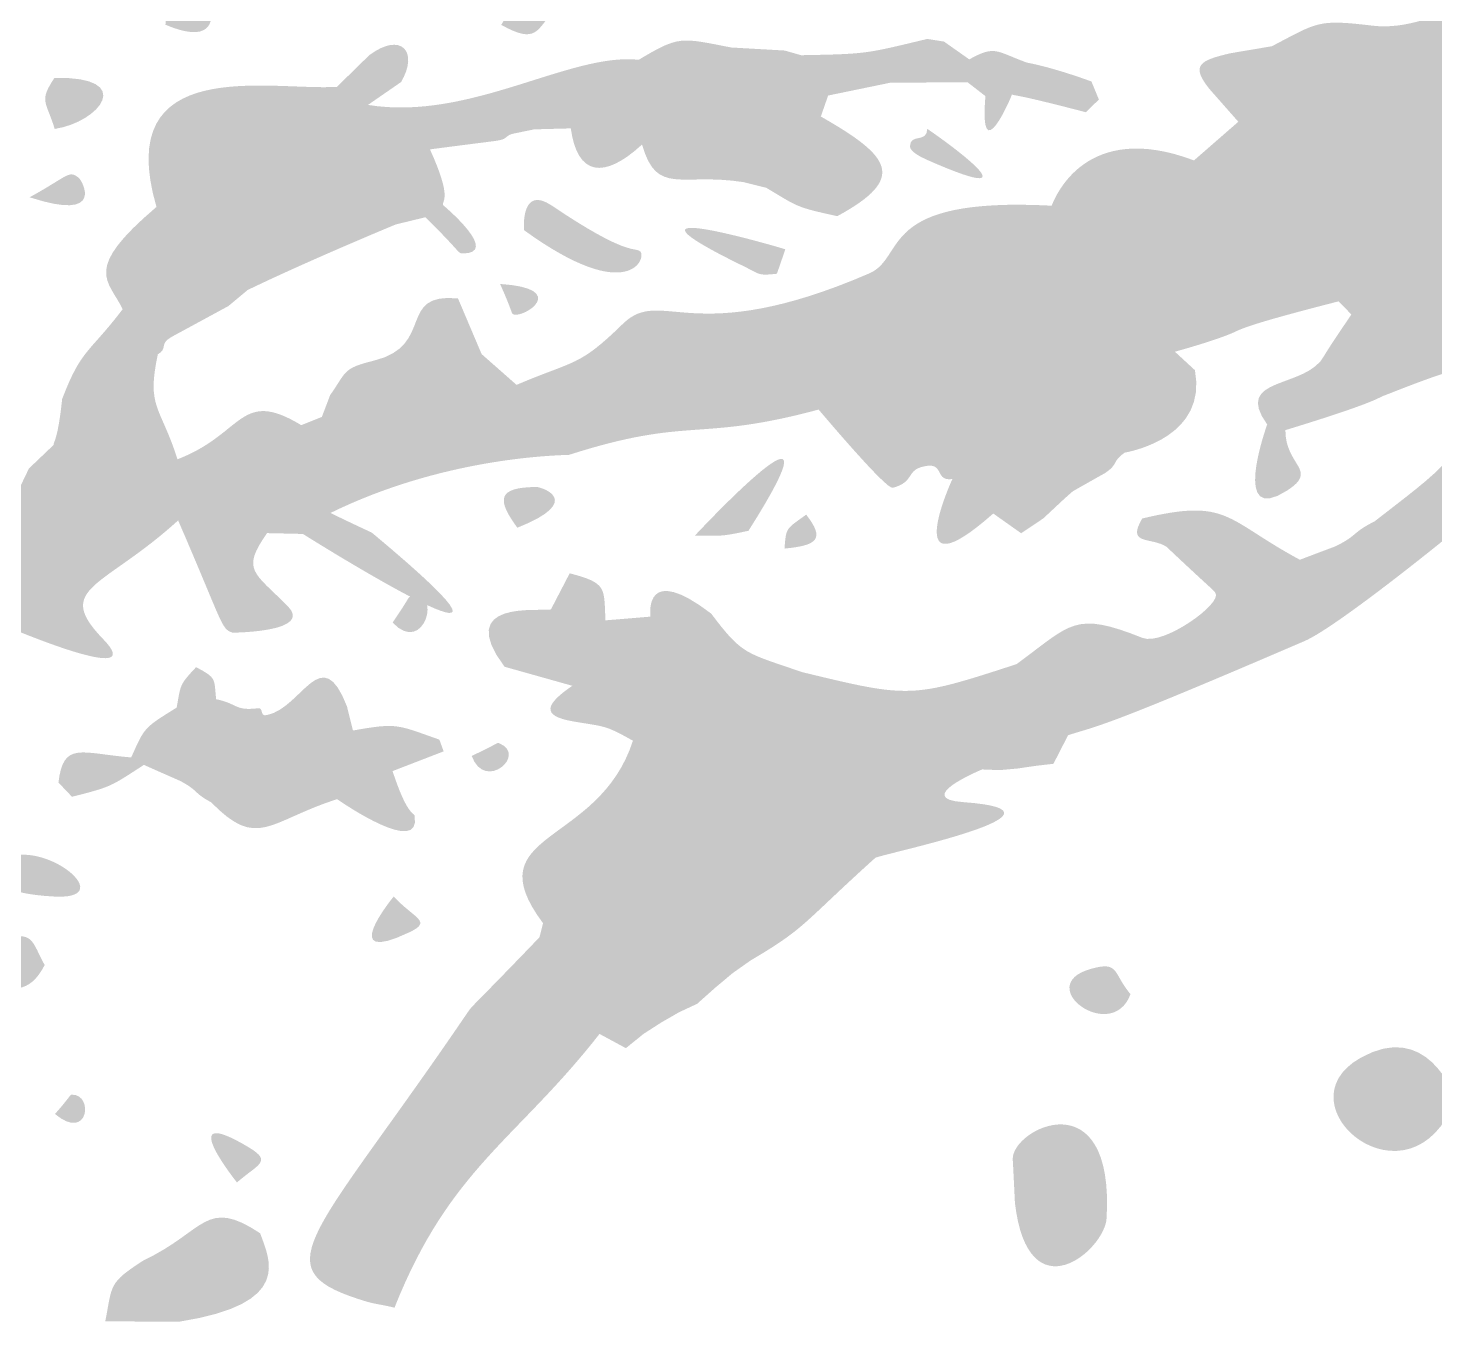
# Model space of a CAD drawing. Header units: millimetres. Extents: x 1807 to 1938, y 68 to 154.
# Drawn here: x 1910.4 to 1920.59, y 127.71 to 137.08 of the extents above; entities that cross this region are included whole.
import ezdxf

# ---------------------------------------------------------------- set-up
doc = ezdxf.new("R2010")
doc.units = ezdxf.units.MM

msp = doc.modelspace()

# ---------------------------------------------------------------- hatches: boundary and pattern name
at = {"true_color": 0x080808, "transparency": 33554687}
h = msp.add_hatch(color=18, dxfattribs=at)
edge = h.paths.add_edge_path(flags=0)
edge.add_spline(control_points=[(1926.262, 139.697), (1926.224, 139.633), (1926.093, 139.635), (1926.055, 139.572), (1925.94, 139.379), (1926.34, 138.935), (1925.705, 137.835), (1924.608, 137.597), (1924.713, 137.432), (1923.7, 137.017), (1923.674, 136.996), (1923.516, 136.865), (1923.401, 136.721), (1922.493, 136.074), (1922.603, 135.987), (1921.644, 135.414), (1921.644, 135.414), (1921.038, 135.294), (1921.038, 135.294), (1921.037, 135.293), (1921.038, 135.294), (1920.263, 134.841), (1920.263, 134.841), (1920.205, 134.698), (1920.205, 134.698), (1920.205, 134.698), (1920.235, 134.423), (1920.235, 134.423), (1920.176, 134.405), (1920.206, 134.382), (1919.51, 134.169), (1919.51, 134.169), (1919.378, 134.21), (1919.378, 134.21), (1919.124, 134.564), (1919.664, 134.462), (1919.793, 134.711), (1919.812, 134.748), (1919.972, 134.983), (1919.988, 135.007), (1919.988, 135.007), (1919.895, 135.102), (1919.895, 135.102), (1919.29, 134.947), (1919.208, 134.91), (1919.153, 134.885), (1919.12, 134.869), (1919.02, 134.824), (1918.71, 134.737), (1918.71, 134.737), (1918.351, 134.653), (1918.351, 134.653), (1917.971, 134.616), (1918.007, 134.584), (1917.68, 134.413), (1916.986, 134.049), (1916.855, 134.627), (1916.129, 134.318), (1915.246, 134.08), (1915.201, 134.272), (1914.321, 133.99), (1914.177, 133.985), (1913.391, 133.96), (1912.593, 133.569), (1912.581, 133.549), (1912.593, 133.562), (1912.394, 133.417), (1912.394, 133.417), (1912.134, 133.423), (1912.134, 133.423), (1912.134, 133.423), (1912.001, 133.523), (1912.001, 133.523), (1912.054, 133.916), (1912.144, 133.871), (1912.382, 134.205), (1912.382, 134.205), (1912.531, 134.265), (1912.531, 134.265), (1912.531, 134.265), (1912.591, 134.423), (1912.591, 134.423), (1912.712, 134.593), (1912.677, 134.616), (1912.91, 134.673), (1913.353, 134.782), (1913.072, 135.168), (1913.517, 135.123), (1913.517, 135.123), (1913.688, 134.72), (1913.688, 134.72), (1913.403, 134.477), (1913.123, 134.424), (1913.433, 134.312), (1913.558, 134.267), (1913.55, 134.314), (1913.941, 134.497), (1914.365, 134.678), (1914.39, 134.625), (1914.71, 134.938), (1914.997, 135.218), (1915.2, 134.745), (1916.495, 135.304), (1916.771, 135.424), (1916.543, 135.862), (1917.817, 135.795), (1918.408, 135.702), (1918.389, 135.806), (1918.848, 136.123), (1918.848, 136.123), (1919.169, 136.403), (1919.169, 136.403), (1919.463, 136.612), (1919.414, 136.633), (1919.412, 136.95), (1919.747, 137.125), (1919.742, 137.147), (1920.142, 137.099), (1920.615, 137.042), (1921.168, 137.507), (1921.41, 137.56), (1921.548, 137.503), (1921.525, 137.398), (1921.95, 137.521), (1922.378, 137.646), (1921.91, 137.687), (1921.581, 137.954), (1921.696, 138.323), (1921.635, 138.349), (1921.806, 138.406), (1922.302, 138.574), (1922.483, 138.608), (1922.564, 138.153), (1922.678, 137.519), (1922.706, 138.444), (1923.627, 138.924), (1923.676, 138.902), (1923.885, 138.812), (1924.273, 138.706), (1924.273, 138.706), (1924.4, 138.93), (1924.4, 138.93), (1924.4, 138.93), (1924.504, 138.967), (1924.504, 138.967), (1924.742, 139.146), (1924.745, 139.127), (1924.88, 139.388), (1925.456, 139.238), (1925.429, 139.422), (1925.712, 139.859), (1925.947, 140.224), (1926.241, 139.731), (1926.262, 139.697)], knot_values=[0, 0, 0, 0, 1, 1, 1, 2, 2, 2, 3, 3, 3, 4, 4, 4, 5, 5, 5, 6, 6, 6, 7, 7, 7, 8, 8, 8, 9, 9, 9, 10, 10, 10, 11, 11, 11, 12, 12, 12, 13, 13, 13, 14, 14, 14, 15, 15, 15, 16, 16, 16, 17, 17, 17, 18, 18, 18, 19, 19, 19, 20, 20, 20, 21, 21, 21, 22, 22, 22, 23, 23, 23, 24, 24, 24, 25, 25, 25, 26, 26, 26, 27, 27, 27, 28, 28, 28, 29, 29, 29, 30, 30, 30, 31, 31, 31, 32, 32, 32, 33, 33, 33, 34, 34, 34, 35, 35, 35, 36, 36, 36, 37, 37, 37, 38, 38, 38, 39, 39, 39, 40, 40, 40, 41, 41, 41, 42, 42, 42, 43, 43, 43, 44, 44, 44, 45, 45, 45, 46, 46, 46, 47, 47, 47, 48, 48, 48, 49, 49, 49, 50, 50, 50, 51, 51, 51, 51], degree=3, periodic=1)
h = msp.add_hatch(color=18, dxfattribs=at)
edge = h.paths.add_edge_path(flags=0)
edge.add_spline(control_points=[(1911.398, 137.106), (1911.419, 137.437), (1911.398, 137.442), (1911.421, 137.464), (1911.617, 137.652), (1912.017, 136.841), (1911.398, 137.106)], knot_values=[0, 0, 0, 0, 1, 1, 1, 2, 2, 2, 2], degree=3, periodic=1)
h = msp.add_hatch(color=18, dxfattribs=at)
edge = h.paths.add_edge_path(flags=0)
edge.add_spline(control_points=[(1916.045, 137.416), (1916.112, 137.552), (1916.09, 137.612), (1916.276, 137.545), (1916.31, 137.533), (1916.561, 137.442), (1916.632, 137.301), (1916.65, 137.263), (1916.551, 136.938), (1916.045, 137.416)], knot_values=[0, 0, 0, 0, 1, 1, 1, 2, 2, 2, 3, 3, 3, 3], degree=3, periodic=1)
h = msp.add_hatch(color=18, dxfattribs=at)
edge = h.paths.add_edge_path(flags=0)
edge.add_spline(control_points=[(1914.205, 137.197), (1914.088, 137.077), (1914.091, 136.958), (1913.83, 137.105), (1913.955, 137.314), (1914.016, 137.367), (1914.205, 137.197)], knot_values=[0, 0, 0, 0, 1, 1, 1, 2, 2, 2, 2], degree=3, periodic=1)
h = msp.add_hatch(color=18, dxfattribs=at)
edge = h.paths.add_edge_path(flags=0)
edge.add_spline(control_points=[(1912.874, 136.885), (1913.104, 137.057), (1913.235, 136.913), (1913.105, 136.691), (1913.105, 136.691), (1912.874, 136.885), (1912.874, 136.885)], knot_values=[0, 0, 0, 0, 1, 1, 1, 2, 2, 2, 2], degree=3, periodic=1)
h = msp.add_hatch(color=18, dxfattribs=at)
edge = h.paths.add_edge_path(flags=0)
edge.add_spline(control_points=[(1915.496, 136.941), (1915.496, 136.941), (1915.387, 136.846), (1915.387, 136.846), (1914.94, 136.721), (1914.972, 136.668), (1914.933, 136.66), (1914.933, 136.66), (1914.826, 136.852), (1914.826, 136.852), (1915.121, 137.029), (1915.13, 137.012), (1915.496, 136.941)], knot_values=[0, 0, 0, 0, 1, 1, 1, 2, 2, 2, 3, 3, 3, 4, 4, 4, 4], degree=3, periodic=1)
h = msp.add_hatch(color=18, dxfattribs=at)
edge = h.paths.add_edge_path(flags=0)
edge.add_spline(control_points=[(1916.916, 137.003), (1917.037, 136.863), (1917.011, 136.855), (1917.181, 136.773), (1917.181, 136.773), (1917.208, 136.689), (1917.208, 136.689), (1917.208, 136.689), (1916.649, 136.686), (1916.649, 136.686), (1916.649, 136.686), (1916.198, 136.593), (1916.198, 136.593), (1916.042, 136.729), (1915.998, 136.698), (1916.002, 136.885), (1916.482, 136.894), (1916.466, 136.895), (1916.916, 137.003)], knot_values=[0, 0, 0, 0, 1, 1, 1, 2, 2, 2, 3, 3, 3, 4, 4, 4, 5, 5, 5, 6, 6, 6, 6], degree=3, periodic=1)
h = msp.add_hatch(color=18, dxfattribs=at)
edge = h.paths.add_edge_path(flags=0)
edge.add_spline(control_points=[(1916.916, 137.003), (1916.916, 137.003), (1917.037, 136.984), (1917.037, 136.984), (1917.037, 136.984), (1917.22, 136.855), (1917.22, 136.855), (1917.22, 136.855), (1917.181, 136.773), (1917.181, 136.773), (1917.011, 136.855), (1917.037, 136.863), (1916.916, 137.003)], knot_values=[0, 0, 0, 0, 1, 1, 1, 2, 2, 2, 3, 3, 3, 4, 4, 4, 4], degree=3, periodic=1)
h = msp.add_hatch(color=18, dxfattribs=at)
edge = h.paths.add_edge_path(flags=0)
edge.add_spline(control_points=[(1917.22, 136.855), (1917.409, 136.958), (1917.408, 136.916), (1917.636, 136.832), (1917.578, 136.637), (1917.584, 136.652), (1917.578, 136.637), (1917.565, 136.609), (1917.545, 136.637), (1917.529, 136.6), (1917.529, 136.6), (1917.337, 136.589), (1917.337, 136.589), (1917.337, 136.589), (1917.208, 136.689), (1917.208, 136.689), (1917.208, 136.689), (1917.181, 136.773), (1917.181, 136.773), (1917.181, 136.773), (1917.22, 136.855), (1917.22, 136.855)], knot_values=[0, 0, 0, 0, 1, 1, 1, 2, 2, 2, 3, 3, 3, 4, 4, 4, 5, 5, 5, 6, 6, 6, 7, 7, 7, 7], degree=3, periodic=1)
h = msp.add_hatch(color=18, dxfattribs=at)
edge = h.paths.add_edge_path(flags=0)
edge.add_spline(control_points=[(1919.412, 136.95), (1919.414, 136.633), (1919.463, 136.612), (1919.169, 136.403), (1919.169, 136.403), (1918.961, 136.639), (1918.961, 136.639), (1919.097, 136.746), (1919.108, 136.73), (1919.11, 136.899), (1919.11, 136.899), (1919.412, 136.95), (1919.412, 136.95)], knot_values=[0, 0, 0, 0, 1, 1, 1, 2, 2, 2, 3, 3, 3, 4, 4, 4, 4], degree=3, periodic=1)
h = msp.add_hatch(color=18, dxfattribs=at)
edge = h.paths.add_edge_path(flags=0)
edge.add_spline(control_points=[(1912.64, 136.656), (1912.64, 136.656), (1912.865, 136.525), (1912.865, 136.525), (1912.865, 136.525), (1912.835, 136.443), (1912.835, 136.443), (1912.591, 136.302), (1912.614, 136.298), (1912.508, 136.278), (1912.256, 136.222), (1912.27, 136.235), (1912.256, 136.222), (1911.878, 135.868), (1911.872, 135.889), (1911.333, 135.786), (1911.006, 136.902), (1912.161, 136.625), (1912.64, 136.656)], knot_values=[0, 0, 0, 0, 1, 1, 1, 2, 2, 2, 3, 3, 3, 4, 4, 4, 5, 5, 5, 6, 6, 6, 6], degree=3, periodic=1)
h = msp.add_hatch(color=18, dxfattribs=at)
edge = h.paths.add_edge_path(flags=0)
edge.add_spline(control_points=[(1914.826, 136.852), (1914.826, 136.852), (1914.933, 136.66), (1914.933, 136.66), (1915.177, 136.126), (1915.483, 136.362), (1915.655, 136.114), (1915.687, 136.068), (1915.551, 136.012), (1915.583, 135.966), (1915.131, 136.036), (1914.957, 135.863), (1914.85, 136.238), (1914.607, 136.375), (1914.623, 136.402), (1914.334, 136.355), (1914.334, 136.355), (1914.069, 136.348), (1914.069, 136.348), (1914.069, 136.348), (1913.928, 136.319), (1913.928, 136.319), (1913.856, 136.306), (1913.882, 136.28), (1913.811, 136.268), (1913.772, 136.261), (1913.774, 136.263), (1913.314, 136.203), (1912.886, 136.162), (1912.876, 136.074), (1912.508, 136.278), (1912.614, 136.298), (1912.591, 136.302), (1912.835, 136.443), (1912.835, 136.443), (1912.865, 136.525), (1912.865, 136.525), (1913.605, 136.405), (1914.326, 136.906), (1914.826, 136.852)], knot_values=[0, 0, 0, 0, 1, 1, 1, 2, 2, 2, 3, 3, 3, 4, 4, 4, 5, 5, 5, 6, 6, 6, 7, 7, 7, 8, 8, 8, 9, 9, 9, 10, 10, 10, 11, 11, 11, 12, 12, 12, 13, 13, 13, 13], degree=3, periodic=1)
msp.add_hatch(color=18, dxfattribs=at).paths.add_polyline_path([(1912.874, 136.885), (1913.105, 136.691), (1912.865, 136.525), (1912.64, 136.656)], flags=0)
h = msp.add_hatch(color=18, dxfattribs=at)
edge = h.paths.add_edge_path(flags=0)
edge.add_spline(control_points=[(1915.387, 136.846), (1915.434, 136.756), (1915.608, 136.38), (1915.627, 136.339), (1915.917, 136.207), (1915.931, 136.157), (1915.749, 135.925), (1915.749, 135.925), (1915.583, 135.966), (1915.583, 135.966), (1915.551, 136.012), (1915.687, 136.068), (1915.655, 136.114), (1915.483, 136.362), (1915.177, 136.126), (1914.933, 136.66), (1914.972, 136.668), (1914.94, 136.721), (1915.387, 136.846)], knot_values=[0, 0, 0, 0, 1, 1, 1, 2, 2, 2, 3, 3, 3, 4, 4, 4, 5, 5, 5, 6, 6, 6, 6], degree=3, periodic=1)
h = msp.add_hatch(color=18, dxfattribs=at)
edge = h.paths.add_edge_path(flags=0)
edge.add_spline(control_points=[(1915.496, 136.941), (1915.496, 136.941), (1915.883, 136.919), (1915.883, 136.919), (1915.743, 136.608), (1915.957, 136.521), (1915.627, 136.339), (1915.608, 136.38), (1915.434, 136.756), (1915.387, 136.846), (1915.387, 136.846), (1915.496, 136.941), (1915.496, 136.941)], knot_values=[0, 0, 0, 0, 1, 1, 1, 2, 2, 2, 3, 3, 3, 4, 4, 4, 4], degree=3, periodic=1)
h = msp.add_hatch(color=18, dxfattribs=at)
edge = h.paths.add_edge_path(flags=0)
edge.add_spline(control_points=[(1915.883, 136.919), (1915.883, 136.919), (1916.002, 136.885), (1916.002, 136.885), (1915.998, 136.698), (1916.042, 136.729), (1916.198, 136.593), (1916.198, 136.593), (1916.145, 136.441), (1916.145, 136.441), (1916.17, 136.164), (1916.268, 136.031), (1916.264, 135.719), (1915.96, 135.786), (1915.986, 135.784), (1915.749, 135.925), (1915.931, 136.157), (1915.917, 136.207), (1915.627, 136.339), (1915.957, 136.521), (1915.743, 136.608), (1915.883, 136.919)], knot_values=[0, 0, 0, 0, 1, 1, 1, 2, 2, 2, 3, 3, 3, 4, 4, 4, 5, 5, 5, 6, 6, 6, 7, 7, 7, 7], degree=3, periodic=1)
h = msp.add_hatch(color=18, dxfattribs=at)
edge = h.paths.add_edge_path(flags=0)
edge.add_spline(control_points=[(1919.11, 136.899), (1919.108, 136.73), (1919.097, 136.746), (1918.961, 136.639), (1918.824, 136.81), (1918.883, 136.846), (1919.11, 136.899)], knot_values=[0, 0, 0, 0, 1, 1, 1, 2, 2, 2, 2], degree=3, periodic=1)
h = msp.add_hatch(color=18, dxfattribs=at)
edge = h.paths.add_edge_path(flags=0)
edge.add_spline(control_points=[(1920.349, 136.597), (1920.067, 136.56), (1920.264, 136.865), (1920.373, 136.756), (1920.383, 136.746), (1920.373, 136.756), (1920.349, 136.597)], knot_values=[0, 0, 0, 0, 1, 1, 1, 2, 2, 2, 2], degree=3, periodic=1)
h = msp.add_hatch(color=18, dxfattribs=at)
edge = h.paths.add_edge_path(flags=0)
edge.add_spline(control_points=[(1917.636, 136.832), (1917.832, 136.795), (1918.068, 136.708), (1918.105, 136.695), (1918.105, 136.695), (1918.159, 136.564), (1918.159, 136.564), (1918.159, 136.564), (1918.065, 136.472), (1918.065, 136.472), (1917.557, 136.604), (1917.571, 136.588), (1917.529, 136.6), (1917.545, 136.637), (1917.565, 136.609), (1917.578, 136.637), (1917.584, 136.652), (1917.578, 136.637), (1917.636, 136.832)], knot_values=[0, 0, 0, 0, 1, 1, 1, 2, 2, 2, 3, 3, 3, 4, 4, 4, 5, 5, 5, 6, 6, 6, 6], degree=3, periodic=1)
h = msp.add_hatch(color=18, dxfattribs=at)
edge = h.paths.add_edge_path(flags=0)
edge.add_spline(control_points=[(1910.594, 136.721), (1911.192, 136.733), (1910.92, 136.4), (1910.596, 136.351), (1910.533, 136.556), (1910.48, 136.549), (1910.594, 136.721)], knot_values=[0, 0, 0, 0, 1, 1, 1, 2, 2, 2, 2], degree=3, periodic=1)
h = msp.add_hatch(color=18, dxfattribs=at)
edge = h.paths.add_edge_path(flags=0)
edge.add_spline(control_points=[(1917.337, 136.589), (1917.337, 136.589), (1917.529, 136.6), (1917.529, 136.6), (1917.527, 136.587), (1917.289, 136.031), (1917.337, 136.589)], knot_values=[0, 0, 0, 0, 1, 1, 1, 2, 2, 2, 2], degree=3, periodic=1)
h = msp.add_hatch(color=18, dxfattribs=at)
edge = h.paths.add_edge_path(flags=0)
edge.add_spline(control_points=[(1916.145, 136.441), (1916.649, 136.153), (1916.774, 135.996), (1916.264, 135.719), (1916.268, 136.031), (1916.17, 136.164), (1916.145, 136.441)], knot_values=[0, 0, 0, 0, 1, 1, 1, 2, 2, 2, 2], degree=3, periodic=1)
h = msp.add_hatch(color=18, dxfattribs=at)
edge = h.paths.add_edge_path(flags=0)
edge.add_spline(control_points=[(1914.334, 136.355), (1914.623, 136.402), (1914.607, 136.375), (1914.85, 136.238), (1914.573, 135.983), (1914.381, 136.012), (1914.334, 136.355)], knot_values=[0, 0, 0, 0, 1, 1, 1, 2, 2, 2, 2], degree=3, periodic=1)
h = msp.add_hatch(color=18, dxfattribs=at)
edge = h.paths.add_edge_path(flags=0)
edge.add_spline(control_points=[(1916.916, 136.351), (1916.935, 136.342), (1917.812, 135.73), (1916.91, 136.129), (1916.79, 136.183), (1916.791, 136.216), (1916.791, 136.227), (1916.794, 136.321), (1916.914, 136.246), (1916.916, 136.351)], knot_values=[0, 0, 0, 0, 1, 1, 1, 2, 2, 2, 3, 3, 3, 3], degree=3, periodic=1)
h = msp.add_hatch(color=18, dxfattribs=at)
edge = h.paths.add_edge_path(flags=0)
edge.add_spline(control_points=[(1918.848, 136.123), (1918.389, 135.806), (1918.408, 135.702), (1917.817, 135.795), (1917.845, 135.865), (1918.068, 136.418), (1918.848, 136.123)], knot_values=[0, 0, 0, 0, 1, 1, 1, 2, 2, 2, 2], degree=3, periodic=1)
h = msp.add_hatch(color=18, dxfattribs=at)
edge = h.paths.add_edge_path(flags=0)
edge.add_spline(control_points=[(1912.508, 136.278), (1912.876, 136.074), (1912.886, 136.162), (1913.314, 136.203), (1913.479, 135.839), (1913.4, 135.838), (1913.409, 135.799), (1913.409, 135.799), (1913.28, 135.711), (1913.28, 135.711), (1913.28, 135.711), (1913.066, 135.659), (1913.066, 135.659), (1912.907, 136.161), (1912.459, 135.707), (1911.898, 135.45), (1911.842, 135.419), (1911.422, 135.193), (1911.19, 135.078), (1911.19, 135.078), (1911.088, 135.045), (1911.088, 135.045), (1910.986, 135.259), (1910.79, 135.326), (1911.333, 135.786), (1911.872, 135.889), (1911.878, 135.868), (1912.256, 136.222), (1912.27, 136.235), (1912.256, 136.222), (1912.508, 136.278)], knot_values=[0, 0, 0, 0, 1, 1, 1, 2, 2, 2, 3, 3, 3, 4, 4, 4, 5, 5, 5, 6, 6, 6, 7, 7, 7, 8, 8, 8, 9, 9, 9, 10, 10, 10, 10], degree=3, periodic=1)
h = msp.add_hatch(color=18, dxfattribs=at)
edge = h.paths.add_edge_path(flags=0)
edge.add_spline(control_points=[(1913.066, 135.659), (1912.979, 135.623), (1912.404, 135.383), (1911.993, 135.184), (1911.993, 135.184), (1911.909, 135.296), (1911.909, 135.296), (1911.909, 135.296), (1911.898, 135.45), (1911.898, 135.45), (1912.459, 135.707), (1912.907, 136.161), (1913.066, 135.659)], knot_values=[0, 0, 0, 0, 1, 1, 1, 2, 2, 2, 3, 3, 3, 4, 4, 4, 4], degree=3, periodic=1)
h = msp.add_hatch(color=18, dxfattribs=at)
edge = h.paths.add_edge_path(flags=0)
edge.add_spline(control_points=[(1910.414, 135.856), (1910.692, 136.008), (1910.697, 136.057), (1910.771, 135.996), (1910.794, 135.977), (1910.968, 135.674), (1910.414, 135.856)], knot_values=[0, 0, 0, 0, 1, 1, 1, 2, 2, 2, 2], degree=3, periodic=1)
h = msp.add_hatch(color=18, dxfattribs=at)
edge = h.paths.add_edge_path(flags=0)
edge.add_spline(control_points=[(1913.995, 135.618), (1913.994, 135.638), (1913.974, 135.945), (1914.196, 135.796), (1914.747, 135.424), (1914.791, 135.498), (1914.836, 135.464), (1914.887, 135.425), (1914.764, 135.06), (1913.995, 135.618)], knot_values=[0, 0, 0, 0, 1, 1, 1, 2, 2, 2, 3, 3, 3, 3], degree=3, periodic=1)
h = msp.add_hatch(color=18, dxfattribs=at)
edge = h.paths.add_edge_path(flags=0)
edge.add_spline(control_points=[(1915.888, 135.479), (1915.888, 135.479), (1915.827, 135.302), (1915.827, 135.302), (1915.686, 135.286), (1915.704, 135.299), (1915.595, 135.352), (1914.478, 135.896), (1915.864, 135.488), (1915.888, 135.479)], knot_values=[0, 0, 0, 0, 1, 1, 1, 2, 2, 2, 3, 3, 3, 3], degree=3, periodic=1)
h = msp.add_hatch(color=18, dxfattribs=at)
edge = h.paths.add_edge_path(flags=0)
edge.add_spline(control_points=[(1913.409, 135.799), (1913.434, 135.778), (1913.825, 135.446), (1913.548, 135.449), (1913.515, 135.45), (1913.529, 135.469), (1913.28, 135.711), (1913.28, 135.711), (1913.409, 135.799), (1913.409, 135.799)], knot_values=[0, 0, 0, 0, 1, 1, 1, 2, 2, 2, 3, 3, 3, 3], degree=3, periodic=1)
h = msp.add_hatch(color=18, dxfattribs=at)
edge = h.paths.add_edge_path(flags=0)
edge.add_spline(control_points=[(1911.898, 135.45), (1911.898, 135.45), (1911.909, 135.296), (1911.909, 135.296), (1911.909, 135.296), (1911.993, 135.184), (1911.993, 135.184), (1911.993, 135.184), (1911.854, 135.068), (1911.854, 135.068), (1911.466, 134.857), (1911.468, 134.859), (1911.435, 134.84), (1911.353, 134.791), (1911.417, 134.762), (1911.343, 134.718), (1911.339, 134.915), (1911.325, 134.895), (1911.19, 135.078), (1911.422, 135.193), (1911.842, 135.419), (1911.898, 135.45)], knot_values=[0, 0, 0, 0, 1, 1, 1, 2, 2, 2, 3, 3, 3, 4, 4, 4, 5, 5, 5, 6, 6, 6, 7, 7, 7, 7], degree=3, periodic=1)
h = msp.add_hatch(color=18, dxfattribs=at)
edge = h.paths.add_edge_path(flags=0)
edge.add_spline(control_points=[(1913.822, 135.228), (1914.326, 135.196), (1913.999, 134.982), (1913.921, 135.007), (1913.9, 135.014), (1913.921, 135.007), (1913.822, 135.228)], knot_values=[0, 0, 0, 0, 1, 1, 1, 2, 2, 2, 2], degree=3, periodic=1)
h = msp.add_hatch(color=18, dxfattribs=at)
edge = h.paths.add_edge_path(flags=0)
edge.add_spline(control_points=[(1921.038, 135.294), (1921.148, 134.904), (1920.974, 134.744), (1921.441, 134.702), (1921.441, 134.702), (1921.614, 134.695), (1921.614, 134.695), (1921.416, 134.134), (1921.439, 134.134), (1921.006, 133.667), (1920.934, 133.589), (1919.896, 132.742), (1919.644, 132.639), (1919.21, 132.793), (1919.38, 132.903), (1919.615, 133.23), (1919.882, 133.332), (1919.862, 133.322), (1919.882, 133.332), (1920.033, 133.407), (1919.996, 133.429), (1920.156, 133.508), (1920.156, 133.508), (1920.38, 133.682), (1920.38, 133.682), (1920.849, 134.048), (1920.78, 134.084), (1920.895, 134.598), (1920.799, 134.7), (1920.788, 134.647), (1920.672, 134.588), (1920.641, 134.569), (1920.639, 134.583), (1920.235, 134.423), (1920.235, 134.423), (1920.205, 134.698), (1920.205, 134.698), (1920.205, 134.698), (1920.263, 134.841), (1920.263, 134.841), (1921.038, 135.294), (1921.037, 135.293), (1921.038, 135.294)], knot_values=[0, 0, 0, 0, 1, 1, 1, 2, 2, 2, 3, 3, 3, 4, 4, 4, 5, 5, 5, 6, 6, 6, 7, 7, 7, 8, 8, 8, 9, 9, 9, 10, 10, 10, 11, 11, 11, 12, 12, 12, 13, 13, 13, 14, 14, 14, 14], degree=3, periodic=1)
h = msp.add_hatch(color=18, dxfattribs=at)
edge = h.paths.add_edge_path(flags=0)
edge.add_spline(control_points=[(1911.088, 135.045), (1911.088, 135.045), (1911.19, 135.078), (1911.19, 135.078), (1911.325, 134.895), (1911.339, 134.915), (1911.343, 134.718), (1911.258, 134.328), (1911.364, 134.344), (1911.485, 133.958), (1911.266, 133.851), (1911.343, 133.814), (1911.173, 133.648), (1911.163, 133.638), (1911.167, 133.643), (1910.409, 133.891), (1910.409, 133.891), (1910.588, 134.062), (1910.588, 134.062), (1910.64, 134.105), (1910.745, 134.075), (1910.797, 134.118), (1910.902, 134.204), (1910.865, 134.272), (1910.859, 134.285), (1910.797, 134.4), (1910.706, 134.289), (1910.65, 134.395), (1910.789, 134.76), (1910.844, 134.724), (1911.088, 135.045)], knot_values=[0, 0, 0, 0, 1, 1, 1, 2, 2, 2, 3, 3, 3, 4, 4, 4, 5, 5, 5, 6, 6, 6, 7, 7, 7, 8, 8, 8, 9, 9, 9, 10, 10, 10, 10], degree=3, periodic=1)
h = msp.add_hatch(color=18, dxfattribs=at)
edge = h.paths.add_edge_path(flags=0)
edge.add_spline(control_points=[(1913.688, 134.72), (1913.688, 134.72), (1913.941, 134.497), (1913.941, 134.497), (1913.55, 134.314), (1913.558, 134.267), (1913.433, 134.312), (1913.123, 134.424), (1913.403, 134.477), (1913.688, 134.72)], knot_values=[0, 0, 0, 0, 1, 1, 1, 2, 2, 2, 3, 3, 3, 3], degree=3, periodic=1)
h = msp.add_hatch(color=18, dxfattribs=at)
edge = h.paths.add_edge_path(flags=0)
edge.add_spline(control_points=[(1918.71, 134.737), (1918.71, 134.737), (1918.855, 134.603), (1918.855, 134.603), (1918.944, 134.127), (1918.414, 134.019), (1918.346, 134.006), (1918.346, 134.006), (1918.246, 134.178), (1918.246, 134.178), (1918.408, 134.405), (1918.466, 134.394), (1918.351, 134.653), (1918.351, 134.653), (1918.71, 134.737), (1918.71, 134.737)], knot_values=[0, 0, 0, 0, 1, 1, 1, 2, 2, 2, 3, 3, 3, 4, 4, 4, 5, 5, 5, 5], degree=3, periodic=1)
h = msp.add_hatch(color=18, dxfattribs=at)
edge = h.paths.add_edge_path(flags=0)
edge.add_spline(control_points=[(1915.232, 133.404), (1915.251, 133.425), (1916.371, 134.623), (1915.621, 133.44), (1915.42, 133.397), (1915.433, 133.404), (1915.232, 133.404)], knot_values=[0, 0, 0, 0, 1, 1, 1, 2, 2, 2, 2], degree=3, periodic=1)
h = msp.add_hatch(color=18, dxfattribs=at)
edge = h.paths.add_edge_path(flags=0)
edge.add_spline(control_points=[(1918.351, 134.653), (1918.466, 134.394), (1918.408, 134.405), (1918.246, 134.178), (1917.824, 134.021), (1917.561, 133.92), (1917.97, 133.726), (1917.97, 133.726), (1917.91, 133.673), (1917.91, 133.673), (1917.91, 133.673), (1917.757, 133.53), (1917.757, 133.53), (1917.757, 133.53), (1917.596, 133.422), (1917.596, 133.422), (1917.596, 133.422), (1917.394, 133.565), (1917.394, 133.565), (1917.514, 133.831), (1917.41, 133.935), (1917.098, 133.815), (1916.972, 133.796), (1917.038, 133.928), (1916.912, 133.91), (1916.751, 133.885), (1916.837, 133.798), (1916.666, 133.751), (1916.619, 133.738), (1916.169, 134.271), (1916.129, 134.318), (1916.855, 134.627), (1916.986, 134.049), (1917.68, 134.413), (1918.007, 134.584), (1917.971, 134.616), (1918.351, 134.653)], knot_values=[0, 0, 0, 0, 1, 1, 1, 2, 2, 2, 3, 3, 3, 4, 4, 4, 5, 5, 5, 6, 6, 6, 7, 7, 7, 8, 8, 8, 9, 9, 9, 10, 10, 10, 11, 11, 11, 12, 12, 12, 12], degree=3, periodic=1)
h = msp.add_hatch(color=18, dxfattribs=at)
edge = h.paths.add_edge_path(flags=0)
edge.add_spline(control_points=[(1912.382, 134.205), (1912.144, 133.871), (1912.054, 133.916), (1912.001, 133.523), (1911.728, 133.579), (1911.748, 133.546), (1911.49, 133.515), (1910.948, 133.022), (1910.584, 133.03), (1910.947, 132.655), (1911.291, 132.3), (1910.263, 132.739), (1910.21, 132.762), (1910.21, 132.762), (1910.049, 132.455), (1910.049, 132.455), (1909.388, 132.102), (1909.758, 131.897), (1909.303, 131.366), (1909.303, 131.366), (1908.868, 131.368), (1908.868, 131.368), (1908.918, 131.628), (1909.046, 131.565), (1909.15, 131.809), (1909.321, 132.214), (1909.092, 132.253), (1909.337, 132.645), (1909.337, 132.645), (1909.854, 133.165), (1909.854, 133.165), (1910.209, 133.498), (1910.215, 133.483), (1910.409, 133.891), (1911.167, 133.643), (1911.163, 133.638), (1911.173, 133.648), (1911.343, 133.814), (1911.266, 133.851), (1911.485, 133.958), (1911.967, 134.142), (1911.935, 134.476), (1912.382, 134.205)], knot_values=[0, 0, 0, 0, 1, 1, 1, 2, 2, 2, 3, 3, 3, 4, 4, 4, 5, 5, 5, 6, 6, 6, 7, 7, 7, 8, 8, 8, 9, 9, 9, 10, 10, 10, 11, 11, 11, 12, 12, 12, 13, 13, 13, 14, 14, 14, 14], degree=3, periodic=1)
h = msp.add_hatch(color=18, dxfattribs=at)
edge = h.paths.add_edge_path(flags=0)
edge.add_spline(control_points=[(1910.65, 134.395), (1910.706, 134.289), (1910.797, 134.4), (1910.859, 134.285), (1910.865, 134.272), (1910.902, 134.204), (1910.797, 134.118), (1910.745, 134.075), (1910.64, 134.105), (1910.588, 134.062), (1910.586, 134.089), (1910.617, 134.083), (1910.65, 134.395)], knot_values=[0, 0, 0, 0, 1, 1, 1, 2, 2, 2, 3, 3, 3, 4, 4, 4, 4], degree=3, periodic=1)
h = msp.add_hatch(color=18, dxfattribs=at)
edge = h.paths.add_edge_path(flags=0)
edge.add_spline(control_points=[(1919.378, 134.21), (1919.378, 134.21), (1919.51, 134.169), (1919.51, 134.169), (1919.508, 133.91), (1919.754, 133.88), (1919.522, 133.731), (1919.116, 133.471), (1919.365, 134.172), (1919.378, 134.21)], knot_values=[0, 0, 0, 0, 1, 1, 1, 2, 2, 2, 3, 3, 3, 3], degree=3, periodic=1)
h = msp.add_hatch(color=18, dxfattribs=at)
edge = h.paths.add_edge_path(flags=0)
edge.add_spline(control_points=[(1918.246, 134.178), (1918.246, 134.178), (1918.346, 134.006), (1918.346, 134.006), (1918.255, 133.944), (1918.301, 133.925), (1918.211, 133.863), (1918.193, 133.851), (1918.211, 133.863), (1917.97, 133.726), (1917.561, 133.92), (1917.824, 134.021), (1918.246, 134.178)], knot_values=[0, 0, 0, 0, 1, 1, 1, 2, 2, 2, 3, 3, 3, 4, 4, 4, 4], degree=3, periodic=1)
h = msp.add_hatch(color=18, dxfattribs=at)
edge = h.paths.add_edge_path(flags=0)
edge.add_spline(control_points=[(1917.098, 133.815), (1917.41, 133.935), (1917.514, 133.831), (1917.394, 133.565), (1916.711, 132.961), (1917.086, 133.789), (1917.098, 133.815)], knot_values=[0, 0, 0, 0, 1, 1, 1, 2, 2, 2, 2], degree=3, periodic=1)
h = msp.add_hatch(color=18, dxfattribs=at)
edge = h.paths.add_edge_path(flags=0)
edge.add_spline(control_points=[(1913.947, 133.462), (1913.797, 133.666), (1913.8, 133.756), (1914.087, 133.757), (1914.117, 133.757), (1914.441, 133.659), (1913.947, 133.462)], knot_values=[0, 0, 0, 0, 1, 1, 1, 2, 2, 2, 2], degree=3, periodic=1)
h = msp.add_hatch(color=18, dxfattribs=at)
edge = h.paths.add_edge_path(flags=0)
edge.add_spline(control_points=[(1918.473, 133.529), (1919.101, 133.679), (1919.072, 133.522), (1919.615, 133.23), (1919.38, 132.903), (1919.21, 132.793), (1919.644, 132.639), (1918.176, 132.007), (1918.167, 132.033), (1917.936, 131.959), (1917.556, 132.055), (1917.572, 132.05), (1917.555, 132.057), (1917.878, 132.194), (1917.847, 132.298), (1917.563, 132.474), (1917.962, 132.767), (1917.981, 132.861), (1918.475, 132.664), (1918.624, 132.604), (1919.058, 132.915), (1919.003, 132.99), (1918.98, 133.021), (1918.976, 133.015), (1918.65, 133.323), (1918.65, 133.323), (1918.473, 133.529), (1918.473, 133.529)], knot_values=[0, 0, 0, 0, 1, 1, 1, 2, 2, 2, 3, 3, 3, 4, 4, 4, 5, 5, 5, 6, 6, 6, 7, 7, 7, 8, 8, 8, 9, 9, 9, 9], degree=3, periodic=1)
h = msp.add_hatch(color=18, dxfattribs=at)
edge = h.paths.add_edge_path(flags=0)
edge.add_spline(control_points=[(1911.49, 133.515), (1911.748, 133.546), (1911.728, 133.579), (1912.001, 133.523), (1912.001, 133.523), (1912.134, 133.423), (1912.134, 133.423), (1911.945, 133.154), (1912.038, 133.141), (1912.284, 132.894), (1912.466, 132.71), (1911.92, 132.702), (1911.883, 132.702), (1911.799, 132.733), (1911.821, 132.75), (1911.49, 133.515)], knot_values=[0, 0, 0, 0, 1, 1, 1, 2, 2, 2, 3, 3, 3, 4, 4, 4, 5, 5, 5, 5], degree=3, periodic=1)
h = msp.add_hatch(color=18, dxfattribs=at)
edge = h.paths.add_edge_path(flags=0)
edge.add_spline(control_points=[(1912.593, 133.569), (1912.902, 133.419), (1912.881, 133.436), (1912.902, 133.419), (1914.437, 132.138), (1912.425, 133.396), (1912.394, 133.417), (1912.593, 133.562), (1912.581, 133.549), (1912.593, 133.569)], knot_values=[0, 0, 0, 0, 1, 1, 1, 2, 2, 2, 3, 3, 3, 3], degree=3, periodic=1)
h = msp.add_hatch(color=18, dxfattribs=at)
edge = h.paths.add_edge_path(flags=0)
edge.add_spline(control_points=[(1916.039, 133.557), (1916.176, 133.38), (1916.122, 133.334), (1915.882, 133.311), (1915.893, 133.47), (1915.897, 133.453), (1916.039, 133.557)], knot_values=[0, 0, 0, 0, 1, 1, 1, 2, 2, 2, 2], degree=3, periodic=1)
h = msp.add_hatch(color=18, dxfattribs=at)
edge = h.paths.add_edge_path(flags=0)
edge.add_spline(control_points=[(1918.473, 133.529), (1918.473, 133.529), (1918.65, 133.323), (1918.65, 133.323), (1918.539, 133.398), (1918.356, 133.331), (1918.473, 133.529)], knot_values=[0, 0, 0, 0, 1, 1, 1, 2, 2, 2, 2], degree=3, periodic=1)
h = msp.add_hatch(color=18, dxfattribs=at)
edge = h.paths.add_edge_path(flags=0)
edge.add_spline(control_points=[(1915.351, 132.84), (1915.351, 132.84), (1915.122, 132.667), (1915.122, 132.667), (1915.122, 132.667), (1914.911, 132.818), (1914.911, 132.818), (1914.908, 132.848), (1914.871, 133.207), (1915.351, 132.84)], knot_values=[0, 0, 0, 0, 1, 1, 1, 2, 2, 2, 3, 3, 3, 3], degree=3, periodic=1)
h = msp.add_hatch(color=18, dxfattribs=at)
edge = h.paths.add_edge_path(flags=0)
edge.add_spline(control_points=[(1914.326, 133.132), (1914.596, 133.061), (1914.574, 133.031), (1914.585, 132.791), (1914.362, 132.785), (1914.37, 132.767), (1914.19, 132.87), (1914.19, 132.87), (1914.326, 133.132), (1914.326, 133.132)], knot_values=[0, 0, 0, 0, 1, 1, 1, 2, 2, 2, 3, 3, 3, 3], degree=3, periodic=1)
h = msp.add_hatch(color=18, dxfattribs=at)
edge = h.paths.add_edge_path(flags=0)
edge.add_spline(control_points=[(1913.043, 132.775), (1913.172, 132.962), (1913.152, 132.956), (1913.172, 132.962), (1913.408, 133.032), (1913.277, 132.526), (1913.043, 132.775)], knot_values=[0, 0, 0, 0, 1, 1, 1, 2, 2, 2, 2], degree=3, periodic=1)
h = msp.add_hatch(color=18, dxfattribs=at)
edge = h.paths.add_edge_path(flags=0)
edge.add_spline(control_points=[(1914.19, 132.87), (1914.37, 132.767), (1914.362, 132.785), (1914.585, 132.791), (1914.585, 132.791), (1914.911, 132.818), (1914.911, 132.818), (1914.911, 132.818), (1915.122, 132.667), (1915.122, 132.667), (1915.182, 132.414), (1915.125, 132.268), (1916.787, 131.828), (1916.696, 131.685), (1916.688, 131.704), (1916.43, 131.47), (1916.311, 132.127), (1915.974, 131.659), (1915.237, 131.407), (1914.696, 131.222), (1915.492, 132.072), (1914.859, 132.118), (1914.859, 132.118), (1914.725, 132.23), (1914.725, 132.23), (1914.725, 132.23), (1914.345, 132.317), (1914.345, 132.317), (1914.345, 132.317), (1913.854, 132.455), (1913.854, 132.455), (1913.486, 132.944), (1914.11, 132.853), (1914.19, 132.87)], knot_values=[0, 0, 0, 0, 1, 1, 1, 2, 2, 2, 3, 3, 3, 4, 4, 4, 5, 5, 5, 6, 6, 6, 7, 7, 7, 8, 8, 8, 9, 9, 9, 10, 10, 10, 11, 11, 11, 11], degree=3, periodic=1)
h = msp.add_hatch(color=18, dxfattribs=at)
edge = h.paths.add_edge_path(flags=0)
edge.add_spline(control_points=[(1915.351, 132.84), (1915.579, 132.536), (1915.601, 132.558), (1916.006, 132.417), (1916.793, 132.226), (1916.801, 132.226), (1917.563, 132.474), (1917.847, 132.298), (1917.878, 132.194), (1917.555, 132.057), (1917.495, 132.036), (1917.501, 132.043), (1916.787, 131.828), (1915.125, 132.268), (1915.182, 132.414), (1915.122, 132.667), (1915.122, 132.667), (1915.351, 132.84), (1915.351, 132.84)], knot_values=[0, 0, 0, 0, 1, 1, 1, 2, 2, 2, 3, 3, 3, 4, 4, 4, 5, 5, 5, 6, 6, 6, 6], degree=3, periodic=1)
h = msp.add_hatch(color=18, dxfattribs=at)
edge = h.paths.add_edge_path(flags=0)
edge.add_spline(control_points=[(1911.765, 132.22), (1911.931, 132.184), (1911.896, 132.135), (1912.067, 132.154), (1912.115, 132.159), (1912.075, 132.092), (1912.134, 132.105), (1912.39, 132.158), (1912.528, 132.648), (1912.713, 132.167), (1912.058, 131.761), (1911.8, 131.535), (1911.729, 131.473), (1911.598, 131.544), (1911.64, 131.554), (1911.514, 131.623), (1911.493, 131.634), (1911.514, 131.623), (1911.242, 131.744), (1911.504, 131.89), (1911.507, 131.879), (1911.618, 132.133), (1911.618, 132.133), (1911.765, 132.22), (1911.765, 132.22)], knot_values=[0, 0, 0, 0, 1, 1, 1, 2, 2, 2, 3, 3, 3, 4, 4, 4, 5, 5, 5, 6, 6, 6, 7, 7, 7, 8, 8, 8, 8], degree=3, periodic=1)
h = msp.add_hatch(color=18, dxfattribs=at)
edge = h.paths.add_edge_path(flags=0)
edge.add_spline(control_points=[(1911.62, 132.452), (1911.773, 132.372), (1911.749, 132.369), (1911.765, 132.22), (1911.765, 132.22), (1911.618, 132.133), (1911.618, 132.133), (1911.618, 132.133), (1911.479, 132.159), (1911.479, 132.159), (1911.51, 132.323), (1911.495, 132.32), (1911.62, 132.452)], knot_values=[0, 0, 0, 0, 1, 1, 1, 2, 2, 2, 3, 3, 3, 4, 4, 4, 4], degree=3, periodic=1)
h = msp.add_hatch(color=18, dxfattribs=at)
edge = h.paths.add_edge_path(flags=0)
edge.add_spline(control_points=[(1914.345, 132.317), (1914.345, 132.317), (1914.725, 132.23), (1914.725, 132.23), (1914.725, 132.23), (1914.859, 132.118), (1914.859, 132.118), (1914.859, 132.118), (1914.784, 131.919), (1914.784, 131.919), (1914.575, 132.037), (1914.582, 132.019), (1914.351, 132.059), (1914.112, 132.1), (1914.154, 132.186), (1914.345, 132.317)], knot_values=[0, 0, 0, 0, 1, 1, 1, 2, 2, 2, 3, 3, 3, 4, 4, 4, 5, 5, 5, 5], degree=3, periodic=1)
h = msp.add_hatch(color=18, dxfattribs=at)
edge = h.paths.add_edge_path(flags=0)
edge.add_spline(control_points=[(1911.479, 132.159), (1911.479, 132.159), (1911.618, 132.133), (1911.618, 132.133), (1911.507, 131.879), (1911.504, 131.89), (1911.242, 131.744), (1911.242, 131.744), (1911.15, 131.798), (1911.15, 131.798), (1911.249, 132.019), (1911.239, 132.009), (1911.479, 132.159)], knot_values=[0, 0, 0, 0, 1, 1, 1, 2, 2, 2, 3, 3, 3, 4, 4, 4, 4], degree=3, periodic=1)
h = msp.add_hatch(color=18, dxfattribs=at)
edge = h.paths.add_edge_path(flags=0)
edge.add_spline(control_points=[(1912.713, 132.167), (1912.713, 132.167), (1912.756, 131.993), (1912.756, 131.993), (1912.756, 131.993), (1912.74, 131.912), (1912.74, 131.912), (1912.74, 131.912), (1912.727, 131.824), (1912.727, 131.824), (1912.648, 131.663), (1912.665, 131.673), (1912.641, 131.496), (1912.144, 131.336), (1912.068, 131.126), (1911.729, 131.473), (1911.8, 131.535), (1912.058, 131.761), (1912.713, 132.167)], knot_values=[0, 0, 0, 0, 1, 1, 1, 2, 2, 2, 3, 3, 3, 4, 4, 4, 5, 5, 5, 6, 6, 6, 6], degree=3, periodic=1)
h = msp.add_hatch(color=18, dxfattribs=at)
edge = h.paths.add_edge_path(flags=0)
edge.add_spline(control_points=[(1914.859, 132.118), (1915.492, 132.072), (1914.696, 131.222), (1915.237, 131.407), (1915.974, 131.659), (1916.311, 132.127), (1916.43, 131.47), (1916.302, 131.321), (1916.241, 131.25), (1914.542, 129.795), (1913.942, 129.027), (1913.459, 128.823), (1913.057, 127.812), (1912.915, 127.846), (1912.926, 127.831), (1912.788, 127.877), (1912.098, 128.104), (1912.49, 128.337), (1913.591, 129.957), (1913.624, 130.005), (1913.629, 129.997), (1914.107, 130.495), (1914.394, 130.515), (1914.766, 130.67), (1915.392, 131.029), (1914.935, 131.242), (1914.886, 131.218), (1914.469, 130.943), (1914.25, 130.799), (1914.305, 130.775), (1914.133, 130.597), (1913.631, 131.27), (1914.534, 131.145), (1914.784, 131.919), (1914.784, 131.919), (1914.859, 132.118), (1914.859, 132.118)], knot_values=[0, 0, 0, 0, 1, 1, 1, 2, 2, 2, 3, 3, 3, 4, 4, 4, 5, 5, 5, 6, 6, 6, 7, 7, 7, 8, 8, 8, 9, 9, 9, 10, 10, 10, 11, 11, 11, 12, 12, 12, 12], degree=3, periodic=1)
h = msp.add_hatch(color=18, dxfattribs=at)
edge = h.paths.add_edge_path(flags=0)
edge.add_spline(control_points=[(1917.555, 132.057), (1917.572, 132.05), (1917.556, 132.055), (1917.936, 131.959), (1917.936, 131.959), (1917.83, 131.752), (1917.83, 131.752), (1917.83, 131.752), (1917.701, 131.737), (1917.701, 131.737), (1917.701, 131.737), (1917.572, 131.718), (1917.572, 131.718), (1917.572, 131.718), (1917.442, 131.706), (1917.442, 131.706), (1917.442, 131.706), (1917.313, 131.711), (1917.313, 131.711), (1917.29, 131.701), (1916.811, 131.5), (1917.178, 131.474), (1918.1, 131.408), (1916.567, 131.095), (1916.539, 131.07), (1916.005, 130.589), (1916.043, 130.567), (1915.636, 130.327), (1915.636, 130.327), (1915.507, 130.236), (1915.507, 130.236), (1915.507, 130.236), (1915.378, 130.128), (1915.378, 130.128), (1915.378, 130.128), (1915.249, 130.013), (1915.249, 130.013), (1915.249, 130.013), (1915.12, 129.953), (1915.12, 129.953), (1915.12, 129.953), (1914.991, 129.879), (1914.991, 129.879), (1914.991, 129.879), (1914.862, 129.796), (1914.862, 129.796), (1914.862, 129.796), (1914.733, 129.692), (1914.733, 129.692), (1914.733, 129.692), (1914.542, 129.795), (1914.542, 129.795), (1916.241, 131.25), (1916.302, 131.321), (1916.43, 131.47), (1916.688, 131.704), (1916.696, 131.685), (1916.787, 131.828), (1917.501, 132.043), (1917.495, 132.036), (1917.555, 132.057)], knot_values=[0, 0, 0, 0, 1, 1, 1, 2, 2, 2, 3, 3, 3, 4, 4, 4, 5, 5, 5, 6, 6, 6, 7, 7, 7, 8, 8, 8, 9, 9, 9, 10, 10, 10, 11, 11, 11, 12, 12, 12, 13, 13, 13, 14, 14, 14, 15, 15, 15, 16, 16, 16, 17, 17, 17, 18, 18, 18, 19, 19, 19, 20, 20, 20, 20], degree=3, periodic=1)
h = msp.add_hatch(color=18, dxfattribs=at)
edge = h.paths.add_edge_path(flags=0)
edge.add_spline(control_points=[(1912.756, 131.993), (1913.081, 132.051), (1913.074, 132.035), (1913.382, 131.927), (1913.382, 131.927), (1913.413, 131.842), (1913.413, 131.842), (1913.413, 131.842), (1913.043, 131.699), (1913.043, 131.699), (1913.043, 131.699), (1912.727, 131.824), (1912.727, 131.824), (1912.727, 131.824), (1912.74, 131.912), (1912.74, 131.912), (1912.74, 131.912), (1912.756, 131.993), (1912.756, 131.993)], knot_values=[0, 0, 0, 0, 1, 1, 1, 2, 2, 2, 3, 3, 3, 4, 4, 4, 5, 5, 5, 6, 6, 6, 6], degree=3, periodic=1)
h = msp.add_hatch(color=18, dxfattribs=at)
edge = h.paths.add_edge_path(flags=0)
edge.add_spline(control_points=[(1911.15, 131.798), (1911.15, 131.798), (1911.242, 131.744), (1911.242, 131.744), (1911.001, 131.589), (1911.015, 131.587), (1910.721, 131.513), (1910.721, 131.513), (1910.623, 131.616), (1910.623, 131.616), (1910.658, 131.92), (1910.789, 131.827), (1911.15, 131.798)], knot_values=[0, 0, 0, 0, 1, 1, 1, 2, 2, 2, 3, 3, 3, 4, 4, 4, 4], degree=3, periodic=1)
h = msp.add_hatch(color=18, dxfattribs=at)
edge = h.paths.add_edge_path(flags=0)
edge.add_spline(control_points=[(1913.616, 131.809), (1913.814, 131.901), (1913.797, 131.907), (1913.814, 131.901), (1914.024, 131.821), (1913.712, 131.544), (1913.616, 131.809)], knot_values=[0, 0, 0, 0, 1, 1, 1, 2, 2, 2, 2], degree=3, periodic=1)
h = msp.add_hatch(color=18, dxfattribs=at)
edge = h.paths.add_edge_path(flags=0)
edge.add_spline(control_points=[(1912.727, 131.824), (1912.727, 131.824), (1913.043, 131.699), (1913.043, 131.699), (1913.151, 131.369), (1913.198, 131.402), (1913.203, 131.374), (1913.251, 131.076), (1912.677, 131.471), (1912.641, 131.496), (1912.665, 131.673), (1912.648, 131.663), (1912.727, 131.824)], knot_values=[0, 0, 0, 0, 1, 1, 1, 2, 2, 2, 3, 3, 3, 4, 4, 4, 4], degree=3, periodic=1)
h = msp.add_hatch(color=18, dxfattribs=at)
edge = h.paths.add_edge_path(flags=0)
edge.add_spline(control_points=[(1915.486, 131.078), (1915.643, 131.256), (1915.749, 131.469), (1915.717, 131.253), (1915.714, 131.232), (1915.717, 131.253), (1915.486, 131.078)], knot_values=[0, 0, 0, 0, 1, 1, 1, 2, 2, 2, 2], degree=3, periodic=1)
h = msp.add_hatch(color=18, dxfattribs=at)
edge = h.paths.add_edge_path(flags=0)
edge.add_spline(control_points=[(1910.111, 130.934), (1910.312, 131.374), (1911.146, 130.761), (1910.596, 130.79), (1910.195, 130.811), (1910.204, 130.906), (1910.111, 130.934)], knot_values=[0, 0, 0, 0, 1, 1, 1, 2, 2, 2, 2], degree=3, periodic=1)
h = msp.add_hatch(color=18, dxfattribs=at)
edge = h.paths.add_edge_path(flags=0)
edge.add_spline(control_points=[(1915.392, 131.029), (1914.766, 130.67), (1914.394, 130.515), (1914.107, 130.495), (1914.107, 130.495), (1914.133, 130.597), (1914.133, 130.597), (1914.305, 130.775), (1914.25, 130.799), (1914.469, 130.943), (1914.886, 131.218), (1914.935, 131.242), (1915.392, 131.029)], knot_values=[0, 0, 0, 0, 1, 1, 1, 2, 2, 2, 3, 3, 3, 4, 4, 4, 4], degree=3, periodic=1)
h = msp.add_hatch(color=18, dxfattribs=at)
edge = h.paths.add_edge_path(flags=0)
edge.add_spline(control_points=[(1913.051, 130.79), (1913.205, 130.627), (1913.333, 130.612), (1913.164, 130.531), (1912.638, 130.281), (1913.036, 130.772), (1913.051, 130.79)], knot_values=[0, 0, 0, 0, 1, 1, 1, 2, 2, 2, 2], degree=3, periodic=1)
h = msp.add_hatch(color=18, dxfattribs=at)
edge = h.paths.add_edge_path(flags=0)
edge.add_spline(control_points=[(1910.523, 130.294), (1910.307, 129.863), (1909.896, 130.386), (1910.225, 130.48), (1910.441, 130.542), (1910.426, 130.474), (1910.523, 130.294)], knot_values=[0, 0, 0, 0, 1, 1, 1, 2, 2, 2, 2], degree=3, periodic=1)
h = msp.add_hatch(color=18, dxfattribs=at)
edge = h.paths.add_edge_path(flags=0)
edge.add_spline(control_points=[(1918.388, 130.083), (1918.254, 129.719), (1917.673, 130.145), (1918.1, 130.266), (1918.31, 130.325), (1918.258, 130.237), (1918.388, 130.083)], knot_values=[0, 0, 0, 0, 1, 1, 1, 2, 2, 2, 2], degree=3, periodic=1)
h = msp.add_hatch(color=18, dxfattribs=at)
edge = h.paths.add_edge_path(flags=0)
edge.add_spline(control_points=[(1920.743, 129.322), (1920.413, 128.476), (1919.449, 129.279), (1920.053, 129.621), (1920.53, 129.892), (1920.725, 129.371), (1920.743, 129.322)], knot_values=[0, 0, 0, 0, 1, 1, 1, 2, 2, 2, 2], degree=3, periodic=1)
h = msp.add_hatch(color=18, dxfattribs=at)
edge = h.paths.add_edge_path(flags=0)
edge.add_spline(control_points=[(1917.551, 128.569), (1917.537, 128.866), (1917.536, 128.864), (1917.535, 128.89), (1917.533, 129.111), (1918.273, 129.477), (1918.215, 128.46), (1918.201, 128.226), (1917.648, 127.758), (1917.551, 128.569)], knot_values=[0, 0, 0, 0, 1, 1, 1, 2, 2, 2, 3, 3, 3, 3], degree=3, periodic=1)
h = msp.add_hatch(color=18, dxfattribs=at)
edge = h.paths.add_edge_path(flags=0)
edge.add_spline(control_points=[(1910.598, 129.215), (1910.721, 129.355), (1910.704, 129.354), (1910.721, 129.355), (1910.879, 129.359), (1910.842, 129.01), (1910.598, 129.215)], knot_values=[0, 0, 0, 0, 1, 1, 1, 2, 2, 2, 2], degree=3, periodic=1)
h = msp.add_hatch(color=18, dxfattribs=at)
edge = h.paths.add_edge_path(flags=0)
edge.add_spline(control_points=[(1911.916, 128.719), (1911.902, 128.737), (1911.451, 129.304), (1912.004, 128.972), (1912.175, 128.869), (1912.066, 128.851), (1911.916, 128.719)], knot_values=[0, 0, 0, 0, 1, 1, 1, 2, 2, 2, 2], degree=3, periodic=1)
h = msp.add_hatch(color=18, dxfattribs=at)
edge = h.paths.add_edge_path(flags=0)
edge.add_spline(control_points=[(1911.24, 128.155), (1911.686, 128.365), (1911.687, 128.615), (1912.084, 128.351), (1912.153, 128.156), (1912.323, 127.841), (1911.507, 127.712), (1911.398, 127.965), (1911.486, 127.99), (1911.24, 128.155)], knot_values=[0, 0, 0, 0, 1, 1, 1, 2, 2, 2, 3, 3, 3, 3], degree=3, periodic=1)
h = msp.add_hatch(color=18, dxfattribs=at)
edge = h.paths.add_edge_path(flags=0)
edge.add_spline(control_points=[(1911.24, 128.155), (1911.486, 127.99), (1911.398, 127.965), (1911.507, 127.712), (1911.487, 127.709), (1911.506, 127.71), (1910.962, 127.713), (1911.015, 127.979), (1910.981, 127.988), (1911.24, 128.155)], knot_values=[0, 0, 0, 0, 1, 1, 1, 2, 2, 2, 3, 3, 3, 3], degree=3, periodic=1)

doc.saveas('drawing.dxf')
